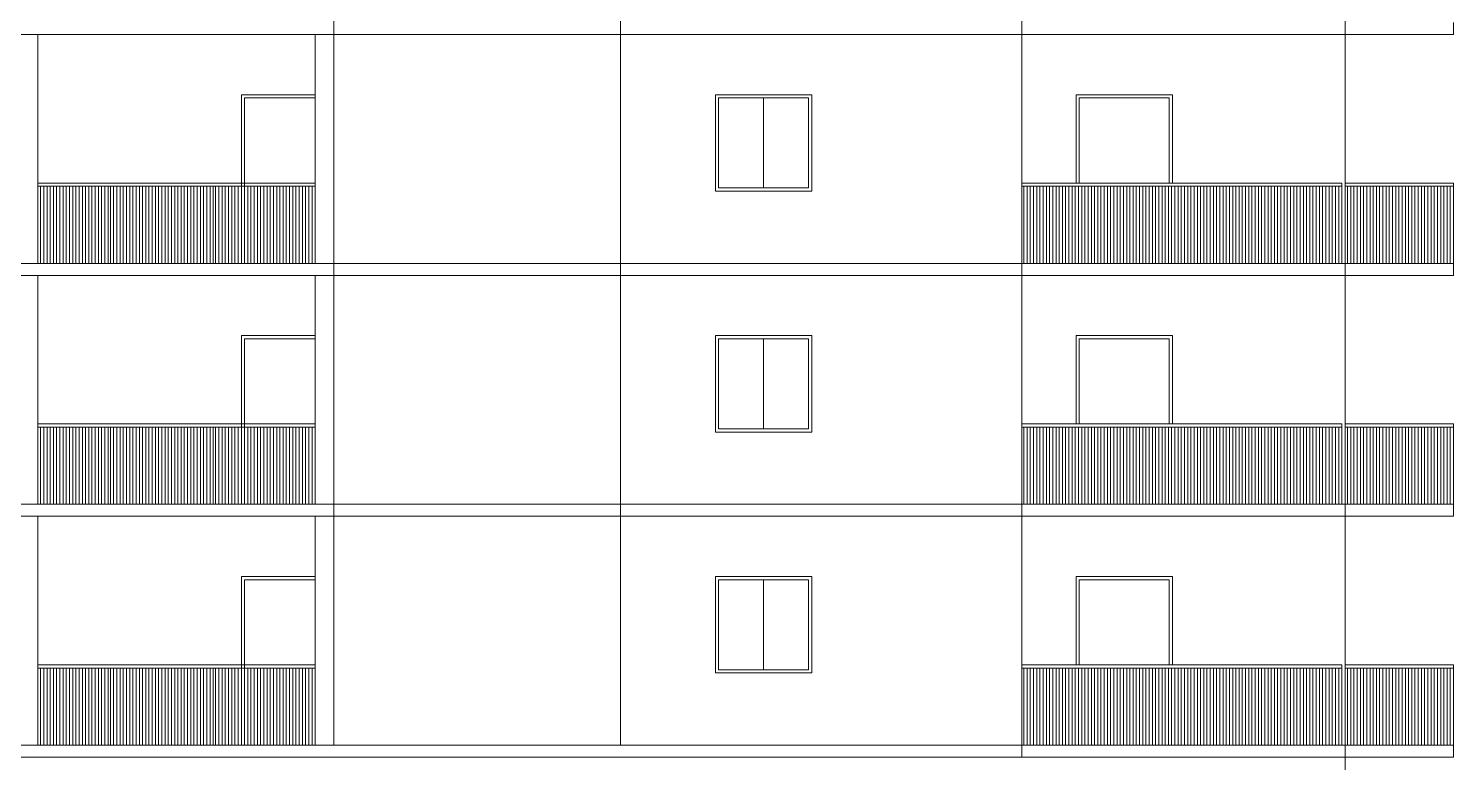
# Model space of a CAD drawing. Header units: inches. Extents: x 1090 to 1325, y 2 to 154.
# Drawn here: x 1176.18 to 1193.92, y 21.76 to 30.9 of the extents above; entities that cross this region are included whole.
import ezdxf

# ---------------------------------------------------------------- set-up
doc = ezdxf.new("R2010")
doc.units = ezdxf.units.IN
doc.header["$MEASUREMENT"] = 0
doc.layers.add('elev 1', color=252, linetype='Continuous', lineweight=9)

msp = doc.modelspace()

# ---------------------------------------------------------------- linework, layer by layer
at = {"layer": 'elev 1'}
for p, q in [((1179.978, 21.971), (1179.978, 61.971)), ((1183.548, 21.971), (1183.548, 61.971)), ((1188.548, 61.971), (1188.548, 21.821)), ((1192.573, 12.971), (1192.573, 61.971)), ((1176.293, 30.821), (1176.293, 27.971)), ((1179.748, 30.821), (1179.748, 27.971)), ((1179.978, 30.821), (1179.978, 27.971)), ((1185.332, 30.031), (1185.332, 28.911)), ((1179.748, 28.971), (1176.293, 28.971)), ((1179.748, 28.931), (1176.293, 28.931)), ((1176.328, 27.971), (1176.328, 28.931)), ((1176.368, 27.971), (1176.368, 28.931)), ((1176.408, 27.971), (1176.408, 28.931)), ((1176.448, 27.971), (1176.448, 28.931)), ((1176.488, 27.971), (1176.488, 28.931)), ((1176.528, 27.971), (1176.528, 28.931)), ((1176.568, 27.971), (1176.568, 28.931)), ((1176.608, 27.971), (1176.608, 28.931)), ((1176.648, 27.971), (1176.648, 28.931)), ((1176.688, 27.971), (1176.688, 28.931)), ((1176.728, 27.971), (1176.728, 28.931)), ((1176.768, 27.971), (1176.768, 28.931)), ((1176.808, 27.971), (1176.808, 28.931)), ((1176.848, 27.971), (1176.848, 28.931)), ((1176.888, 27.971), (1176.888, 28.931)), ((1176.928, 27.971), (1176.928, 28.931)), ((1176.968, 27.971), (1176.968, 28.931)), ((1177.008, 27.971), (1177.008, 28.931)), ((1177.048, 27.971), (1177.048, 28.931)), ((1177.088, 27.971), (1177.088, 28.931)), ((1177.128, 27.971), (1177.128, 28.931)), ((1177.168, 27.971), (1177.168, 28.931)), ((1177.198, 27.971), (1177.198, 28.931)), ((1177.238, 27.971), (1177.238, 28.931)), ((1177.278, 27.971), (1177.278, 28.931)), ((1177.318, 27.971), (1177.318, 28.931)), ((1177.358, 27.971), (1177.358, 28.931)), ((1177.398, 27.971), (1177.398, 28.931)), ((1177.438, 27.971), (1177.438, 28.931)), ((1177.478, 27.971), (1177.478, 28.931)), ((1177.518, 27.971), (1177.518, 28.931)), ((1177.558, 27.971), (1177.558, 28.931)), ((1177.598, 27.971), (1177.598, 28.931)), ((1177.638, 27.971), (1177.638, 28.931)), ((1177.678, 27.971), (1177.678, 28.931)), ((1177.718, 27.971), (1177.718, 28.931)), ((1177.758, 27.971), (1177.758, 28.931)), ((1177.798, 27.971), (1177.798, 28.931)), ((1177.838, 27.971), (1177.838, 28.931)), ((1177.878, 27.971), (1177.878, 28.931)), ((1177.918, 27.971), (1177.918, 28.931)), ((1177.958, 27.971), (1177.958, 28.931)), ((1177.998, 27.971), (1177.998, 28.931)), ((1178.038, 27.971), (1178.038, 28.931)), ((1178.078, 27.971), (1178.078, 28.931)), ((1178.118, 27.971), (1178.118, 28.931)), ((1178.158, 27.971), (1178.158, 28.931)), ((1178.198, 27.971), (1178.198, 28.931)), ((1178.238, 27.971), (1178.238, 28.931)), ((1178.278, 27.971), (1178.278, 28.931)), ((1178.318, 27.971), (1178.318, 28.931)), ((1178.358, 27.971), (1178.358, 28.931)), ((1178.398, 27.971), (1178.398, 28.931)), ((1178.438, 27.971), (1178.438, 28.931)), ((1178.478, 27.971), (1178.478, 28.931)), ((1178.508, 27.971), (1178.508, 28.931)), ((1178.548, 27.971), (1178.548, 28.931)), ((1178.588, 27.971), (1178.588, 28.931)), ((1178.628, 27.971), (1178.628, 28.931)), ((1178.668, 27.971), (1178.668, 28.931)), ((1178.708, 27.971), (1178.708, 28.931)), ((1178.748, 27.971), (1178.748, 28.931)), ((1178.788, 27.971), (1178.788, 28.931)), ((1178.828, 27.971), (1178.828, 28.931)), ((1178.868, 27.971), (1178.868, 28.931)), ((1178.908, 27.971), (1178.908, 28.931)), ((1178.948, 27.971), (1178.948, 28.931)), ((1178.988, 27.971), (1178.988, 28.931)), ((1179.028, 27.971), (1179.028, 28.931)), ((1179.068, 27.971), (1179.068, 28.931)), ((1179.108, 27.971), (1179.108, 28.931)), ((1179.148, 27.971), (1179.148, 28.931)), ((1179.188, 27.971), (1179.188, 28.931)), ((1179.228, 27.971), (1179.228, 28.931)), ((1179.268, 27.971), (1179.268, 28.931)), ((1179.308, 27.971), (1179.308, 28.931)), ((1179.348, 27.971), (1179.348, 28.931)), ((1179.388, 27.971), (1179.388, 28.931)), ((1179.428, 27.971), (1179.428, 28.931)), ((1179.468, 27.971), (1179.468, 28.931)), ((1179.508, 27.971), (1179.508, 28.931)), ((1179.548, 27.971), (1179.548, 28.931)), ((1179.588, 27.971), (1179.588, 28.931)), ((1179.628, 27.971), (1179.628, 28.931)), ((1179.668, 27.971), (1179.668, 28.931)), ((1179.708, 27.971), (1179.708, 28.931)), ((1179.748, 27.971), (1179.748, 28.931)), ((1192.533, 28.971), (1188.548, 28.971)), ((1192.533, 28.931), (1188.548, 28.931)), ((1188.573, 27.971), (1188.573, 28.931)), ((1188.613, 27.971), (1188.613, 28.931)), ((1188.653, 27.971), (1188.653, 28.931)), ((1188.693, 27.971), (1188.693, 28.931)), ((1188.733, 27.971), (1188.733, 28.931)), ((1188.773, 27.971), (1188.773, 28.931)), ((1188.813, 27.971), (1188.813, 28.931)), ((1188.853, 27.971), (1188.853, 28.931)), ((1188.893, 27.971), (1188.893, 28.931)), ((1188.933, 27.971), (1188.933, 28.931)), ((1188.973, 27.971), (1188.973, 28.931)), ((1189.013, 27.971), (1189.013, 28.931)), ((1189.053, 27.971), (1189.053, 28.931)), ((1189.093, 27.971), (1189.093, 28.931)), ((1189.133, 27.971), (1189.133, 28.931)), ((1189.173, 27.971), (1189.173, 28.931)), ((1189.213, 27.971), (1189.213, 28.931)), ((1189.253, 27.971), (1189.253, 28.931)), ((1189.293, 27.971), (1189.293, 28.931)), ((1189.333, 27.971), (1189.333, 28.931)), ((1189.373, 27.971), (1189.373, 28.931)), ((1189.413, 27.971), (1189.413, 28.931)), ((1189.453, 27.971), (1189.453, 28.931)), ((1189.493, 27.971), (1189.493, 28.931)), ((1189.533, 27.971), (1189.533, 28.931)), ((1189.573, 27.971), (1189.573, 28.931)), ((1189.613, 27.971), (1189.613, 28.931)), ((1189.653, 27.971), (1189.653, 28.931)), ((1189.693, 27.971), (1189.693, 28.931)), ((1189.733, 27.971), (1189.733, 28.931)), ((1189.773, 27.971), (1189.773, 28.931)), ((1189.813, 27.971), (1189.813, 28.931)), ((1189.853, 27.971), (1189.853, 28.931)), ((1189.893, 27.971), (1189.893, 28.931)), ((1189.933, 27.971), (1189.933, 28.931)), ((1189.973, 27.971), (1189.973, 28.931)), ((1190.013, 27.971), (1190.013, 28.931)), ((1190.053, 27.971), (1190.053, 28.931)), ((1190.093, 27.971), (1190.093, 28.931)), ((1190.133, 27.971), (1190.133, 28.931)), ((1190.173, 27.971), (1190.173, 28.931)), ((1190.213, 27.971), (1190.213, 28.931)), ((1190.253, 27.971), (1190.253, 28.931)), ((1190.293, 27.971), (1190.293, 28.931)), ((1190.333, 27.971), (1190.333, 28.931)), ((1190.373, 27.971), (1190.373, 28.931)), ((1190.413, 27.971), (1190.413, 28.931)), ((1190.453, 27.971), (1190.453, 28.931)), ((1190.493, 27.971), (1190.493, 28.931)), ((1190.533, 27.971), (1190.533, 28.931)), ((1190.573, 27.971), (1190.573, 28.931)), ((1190.613, 27.971), (1190.613, 28.931)), ((1190.653, 27.971), (1190.653, 28.931)), ((1190.693, 27.971), (1190.693, 28.931)), ((1190.733, 27.971), (1190.733, 28.931)), ((1190.773, 27.971), (1190.773, 28.931)), ((1190.813, 27.971), (1190.813, 28.931)), ((1190.853, 27.971), (1190.853, 28.931)), ((1190.893, 27.971), (1190.893, 28.931)), ((1190.933, 27.971), (1190.933, 28.931)), ((1190.973, 27.971), (1190.973, 28.931)), ((1191.013, 27.971), (1191.013, 28.931)), ((1191.053, 27.971), (1191.053, 28.931)), ((1191.093, 27.971), (1191.093, 28.931)), ((1191.133, 27.971), (1191.133, 28.931)), ((1191.173, 27.971), (1191.173, 28.931)), ((1191.213, 27.971), (1191.213, 28.931)), ((1191.253, 27.971), (1191.253, 28.931)), ((1191.293, 27.971), (1191.293, 28.931)), ((1191.333, 27.971), (1191.333, 28.931)), ((1191.373, 27.971), (1191.373, 28.931)), ((1191.413, 27.971), (1191.413, 28.931)), ((1191.453, 27.971), (1191.453, 28.931)), ((1191.493, 27.971), (1191.493, 28.931)), ((1191.533, 27.971), (1191.533, 28.931)), ((1191.573, 27.971), (1191.573, 28.931)), ((1191.613, 27.971), (1191.613, 28.931)), ((1191.653, 27.971), (1191.653, 28.931)), ((1191.693, 27.971), (1191.693, 28.931)), ((1191.733, 27.971), (1191.733, 28.931)), ((1191.773, 27.971), (1191.773, 28.931)), ((1191.813, 27.971), (1191.813, 28.931)), ((1191.853, 27.971), (1191.853, 28.931)), ((1191.893, 27.971), (1191.893, 28.931)), ((1191.933, 27.971), (1191.933, 28.931)), ((1191.973, 27.971), (1191.973, 28.931)), ((1192.013, 27.971), (1192.013, 28.931)), ((1192.053, 27.971), (1192.053, 28.931)), ((1192.093, 27.971), (1192.093, 28.931)), ((1192.133, 27.971), (1192.133, 28.931)), ((1192.173, 27.971), (1192.173, 28.931)), ((1192.213, 27.971), (1192.213, 28.931)), ((1192.253, 27.971), (1192.253, 28.931)), ((1192.293, 27.971), (1192.293, 28.931)), ((1192.333, 27.971), (1192.333, 28.931)), ((1192.373, 27.971), (1192.373, 28.931)), ((1192.413, 27.971), (1192.413, 28.931)), ((1192.453, 27.971), (1192.453, 28.931)), ((1192.493, 27.971), (1192.493, 28.931)), ((1192.533, 27.971), (1192.533, 28.971)), ((1193.923, 28.971), (1192.573, 28.971)), ((1193.923, 28.931), (1192.573, 28.931)), ((1192.603, 27.971), (1192.603, 28.931)), ((1192.643, 27.971), (1192.643, 28.931)), ((1192.683, 27.971), (1192.683, 28.931)), ((1192.723, 27.971), (1192.723, 28.931)), ((1192.763, 27.971), (1192.763, 28.931)), ((1192.803, 27.971), (1192.803, 28.931)), ((1192.843, 27.971), (1192.843, 28.931)), ((1192.883, 27.971), (1192.883, 28.931)), ((1192.923, 27.971), (1192.923, 28.931)), ((1192.963, 27.971), (1192.963, 28.931)), ((1193.003, 27.971), (1193.003, 28.931)), ((1193.043, 27.971), (1193.043, 28.931)), ((1193.083, 27.971), (1193.083, 28.931)), ((1193.123, 27.971), (1193.123, 28.931)), ((1193.163, 27.971), (1193.163, 28.931)), ((1193.203, 27.971), (1193.203, 28.931)), ((1193.243, 27.971), (1193.243, 28.931)), ((1193.283, 27.971), (1193.283, 28.931)), ((1193.323, 27.971), (1193.323, 28.931)), ((1193.363, 27.971), (1193.363, 28.931)), ((1193.403, 27.971), (1193.403, 28.931)), ((1193.443, 27.971), (1193.443, 28.931)), ((1193.483, 27.971), (1193.483, 28.931)), ((1193.523, 27.971), (1193.523, 28.931)), ((1193.563, 27.971), (1193.563, 28.931)), ((1193.603, 27.971), (1193.603, 28.931)), ((1193.643, 27.971), (1193.643, 28.931)), ((1193.683, 27.971), (1193.683, 28.931)), ((1193.723, 27.971), (1193.723, 28.931)), ((1193.763, 27.971), (1193.763, 28.931)), ((1193.803, 27.971), (1193.803, 28.931)), ((1193.843, 27.971), (1193.843, 28.931)), ((1193.883, 27.971), (1193.883, 28.931)), ((1193.923, 27.971), (1193.923, 28.971)), ((1193.923, 27.971), (1160.538, 27.971)), ((1176.293, 27.821), (1176.293, 24.971)), ((1179.748, 27.821), (1179.748, 24.971)), ((1179.978, 27.821), (1179.978, 24.971)), ((1185.332, 27.031), (1185.332, 25.911)), ((1179.748, 25.971), (1176.293, 25.971)), ((1179.748, 25.931), (1176.293, 25.931)), ((1176.328, 24.971), (1176.328, 25.931)), ((1176.368, 24.971), (1176.368, 25.931)), ((1176.408, 24.971), (1176.408, 25.931)), ((1176.448, 24.971), (1176.448, 25.931)), ((1176.488, 24.971), (1176.488, 25.931)), ((1176.528, 24.971), (1176.528, 25.931)), ((1176.568, 24.971), (1176.568, 25.931)), ((1176.608, 24.971), (1176.608, 25.931)), ((1176.648, 24.971), (1176.648, 25.931)), ((1176.688, 24.971), (1176.688, 25.931)), ((1176.728, 24.971), (1176.728, 25.931)), ((1176.768, 24.971), (1176.768, 25.931)), ((1176.808, 24.971), (1176.808, 25.931)), ((1176.848, 24.971), (1176.848, 25.931)), ((1176.888, 24.971), (1176.888, 25.931)), ((1176.928, 24.971), (1176.928, 25.931)), ((1176.968, 24.971), (1176.968, 25.931)), ((1177.008, 24.971), (1177.008, 25.931)), ((1177.048, 24.971), (1177.048, 25.931)), ((1177.088, 24.971), (1177.088, 25.931)), ((1177.128, 24.971), (1177.128, 25.931)), ((1177.168, 24.971), (1177.168, 25.931)), ((1177.198, 24.971), (1177.198, 25.931)), ((1177.238, 24.971), (1177.238, 25.931)), ((1177.278, 24.971), (1177.278, 25.931)), ((1177.318, 24.971), (1177.318, 25.931)), ((1177.358, 24.971), (1177.358, 25.931)), ((1177.398, 24.971), (1177.398, 25.931)), ((1177.438, 24.971), (1177.438, 25.931)), ((1177.478, 24.971), (1177.478, 25.931)), ((1177.518, 24.971), (1177.518, 25.931)), ((1177.558, 24.971), (1177.558, 25.931)), ((1177.598, 24.971), (1177.598, 25.931)), ((1177.638, 24.971), (1177.638, 25.931)), ((1177.678, 24.971), (1177.678, 25.931)), ((1177.718, 24.971), (1177.718, 25.931)), ((1177.758, 24.971), (1177.758, 25.931)), ((1177.798, 24.971), (1177.798, 25.931)), ((1177.838, 24.971), (1177.838, 25.931)), ((1177.878, 24.971), (1177.878, 25.931)), ((1177.918, 24.971), (1177.918, 25.931)), ((1177.958, 24.971), (1177.958, 25.931)), ((1177.998, 24.971), (1177.998, 25.931)), ((1178.038, 24.971), (1178.038, 25.931)), ((1178.078, 24.971), (1178.078, 25.931)), ((1178.118, 24.971), (1178.118, 25.931)), ((1178.158, 24.971), (1178.158, 25.931)), ((1178.198, 24.971), (1178.198, 25.931)), ((1178.238, 24.971), (1178.238, 25.931)), ((1178.278, 24.971), (1178.278, 25.931)), ((1178.318, 24.971), (1178.318, 25.931)), ((1178.358, 24.971), (1178.358, 25.931)), ((1178.398, 24.971), (1178.398, 25.931)), ((1178.438, 24.971), (1178.438, 25.931)), ((1178.478, 24.971), (1178.478, 25.931)), ((1178.508, 24.971), (1178.508, 25.931)), ((1178.548, 24.971), (1178.548, 25.931)), ((1178.588, 24.971), (1178.588, 25.931)), ((1178.628, 24.971), (1178.628, 25.931)), ((1178.668, 24.971), (1178.668, 25.931)), ((1178.708, 24.971), (1178.708, 25.931)), ((1178.748, 24.971), (1178.748, 25.931)), ((1178.788, 24.971), (1178.788, 25.931)), ((1178.828, 24.971), (1178.828, 25.931)), ((1178.868, 24.971), (1178.868, 25.931)), ((1178.908, 24.971), (1178.908, 25.931)), ((1178.948, 24.971), (1178.948, 25.931)), ((1178.988, 24.971), (1178.988, 25.931)), ((1179.028, 24.971), (1179.028, 25.931)), ((1179.068, 24.971), (1179.068, 25.931)), ((1179.108, 24.971), (1179.108, 25.931)), ((1179.148, 24.971), (1179.148, 25.931)), ((1179.188, 24.971), (1179.188, 25.931)), ((1179.228, 24.971), (1179.228, 25.931)), ((1179.268, 24.971), (1179.268, 25.931)), ((1179.308, 24.971), (1179.308, 25.931)), ((1179.348, 24.971), (1179.348, 25.931)), ((1179.388, 24.971), (1179.388, 25.931)), ((1179.428, 24.971), (1179.428, 25.931)), ((1179.468, 24.971), (1179.468, 25.931)), ((1179.508, 24.971), (1179.508, 25.931)), ((1179.548, 24.971), (1179.548, 25.931)), ((1179.588, 24.971), (1179.588, 25.931)), ((1179.628, 24.971), (1179.628, 25.931)), ((1179.668, 24.971), (1179.668, 25.931)), ((1179.708, 24.971), (1179.708, 25.931)), ((1179.748, 24.971), (1179.748, 25.931)), ((1192.533, 25.971), (1188.548, 25.971)), ((1192.533, 25.931), (1188.548, 25.931)), ((1188.573, 24.971), (1188.573, 25.931)), ((1188.613, 24.971), (1188.613, 25.931)), ((1188.653, 24.971), (1188.653, 25.931)), ((1188.693, 24.971), (1188.693, 25.931)), ((1188.733, 24.971), (1188.733, 25.931)), ((1188.773, 24.971), (1188.773, 25.931)), ((1188.813, 24.971), (1188.813, 25.931)), ((1188.853, 24.971), (1188.853, 25.931)), ((1188.893, 24.971), (1188.893, 25.931)), ((1188.933, 24.971), (1188.933, 25.931)), ((1188.973, 24.971), (1188.973, 25.931)), ((1189.013, 24.971), (1189.013, 25.931)), ((1189.053, 24.971), (1189.053, 25.931)), ((1189.093, 24.971), (1189.093, 25.931)), ((1189.133, 24.971), (1189.133, 25.931)), ((1189.173, 24.971), (1189.173, 25.931)), ((1189.213, 24.971), (1189.213, 25.931)), ((1189.253, 24.971), (1189.253, 25.931)), ((1189.293, 24.971), (1189.293, 25.931)), ((1189.333, 24.971), (1189.333, 25.931)), ((1189.373, 24.971), (1189.373, 25.931)), ((1189.413, 24.971), (1189.413, 25.931)), ((1189.453, 24.971), (1189.453, 25.931)), ((1189.493, 24.971), (1189.493, 25.931)), ((1189.533, 24.971), (1189.533, 25.931)), ((1189.573, 24.971), (1189.573, 25.931)), ((1189.613, 24.971), (1189.613, 25.931)), ((1189.653, 24.971), (1189.653, 25.931)), ((1189.693, 24.971), (1189.693, 25.931)), ((1189.733, 24.971), (1189.733, 25.931)), ((1189.773, 24.971), (1189.773, 25.931)), ((1189.813, 24.971), (1189.813, 25.931)), ((1189.853, 24.971), (1189.853, 25.931)), ((1189.893, 24.971), (1189.893, 25.931)), ((1189.933, 24.971), (1189.933, 25.931)), ((1189.973, 24.971), (1189.973, 25.931)), ((1190.013, 24.971), (1190.013, 25.931)), ((1190.053, 24.971), (1190.053, 25.931)), ((1190.093, 24.971), (1190.093, 25.931)), ((1190.133, 24.971), (1190.133, 25.931)), ((1190.173, 24.971), (1190.173, 25.931)), ((1190.213, 24.971), (1190.213, 25.931)), ((1190.253, 24.971), (1190.253, 25.931)), ((1190.293, 24.971), (1190.293, 25.931)), ((1190.333, 24.971), (1190.333, 25.931)), ((1190.373, 24.971), (1190.373, 25.931)), ((1190.413, 24.971), (1190.413, 25.931)), ((1190.453, 24.971), (1190.453, 25.931)), ((1190.493, 24.971), (1190.493, 25.931)), ((1190.533, 24.971), (1190.533, 25.931)), ((1190.573, 24.971), (1190.573, 25.931)), ((1190.613, 24.971), (1190.613, 25.931)), ((1190.653, 24.971), (1190.653, 25.931)), ((1190.693, 24.971), (1190.693, 25.931)), ((1190.733, 24.971), (1190.733, 25.931)), ((1190.773, 24.971), (1190.773, 25.931)), ((1190.813, 24.971), (1190.813, 25.931)), ((1190.853, 24.971), (1190.853, 25.931)), ((1190.893, 24.971), (1190.893, 25.931)), ((1190.933, 24.971), (1190.933, 25.931)), ((1190.973, 24.971), (1190.973, 25.931)), ((1191.013, 24.971), (1191.013, 25.931)), ((1191.053, 24.971), (1191.053, 25.931)), ((1191.093, 24.971), (1191.093, 25.931)), ((1191.133, 24.971), (1191.133, 25.931)), ((1191.173, 24.971), (1191.173, 25.931)), ((1191.213, 24.971), (1191.213, 25.931)), ((1191.253, 24.971), (1191.253, 25.931)), ((1191.293, 24.971), (1191.293, 25.931)), ((1191.333, 24.971), (1191.333, 25.931)), ((1191.373, 24.971), (1191.373, 25.931)), ((1191.413, 24.971), (1191.413, 25.931)), ((1191.453, 24.971), (1191.453, 25.931)), ((1191.493, 24.971), (1191.493, 25.931)), ((1191.533, 24.971), (1191.533, 25.931)), ((1191.573, 24.971), (1191.573, 25.931)), ((1191.613, 24.971), (1191.613, 25.931)), ((1191.653, 24.971), (1191.653, 25.931)), ((1191.693, 24.971), (1191.693, 25.931)), ((1191.733, 24.971), (1191.733, 25.931)), ((1191.773, 24.971), (1191.773, 25.931)), ((1191.813, 24.971), (1191.813, 25.931)), ((1191.853, 24.971), (1191.853, 25.931)), ((1191.893, 24.971), (1191.893, 25.931)), ((1191.933, 24.971), (1191.933, 25.931)), ((1191.973, 24.971), (1191.973, 25.931)), ((1192.013, 24.971), (1192.013, 25.931)), ((1192.053, 24.971), (1192.053, 25.931)), ((1192.093, 24.971), (1192.093, 25.931)), ((1192.133, 24.971), (1192.133, 25.931)), ((1192.173, 24.971), (1192.173, 25.931)), ((1192.213, 24.971), (1192.213, 25.931)), ((1192.253, 24.971), (1192.253, 25.931)), ((1192.293, 24.971), (1192.293, 25.931)), ((1192.333, 24.971), (1192.333, 25.931)), ((1192.373, 24.971), (1192.373, 25.931)), ((1192.413, 24.971), (1192.413, 25.931)), ((1192.453, 24.971), (1192.453, 25.931)), ((1192.493, 24.971), (1192.493, 25.931)), ((1192.533, 24.971), (1192.533, 25.971)), ((1193.923, 25.971), (1192.573, 25.971)), ((1193.923, 25.931), (1192.573, 25.931)), ((1192.603, 24.971), (1192.603, 25.931)), ((1192.643, 24.971), (1192.643, 25.931)), ((1192.683, 24.971), (1192.683, 25.931)), ((1192.723, 24.971), (1192.723, 25.931)), ((1192.763, 24.971), (1192.763, 25.931)), ((1192.803, 24.971), (1192.803, 25.931)), ((1192.843, 24.971), (1192.843, 25.931)), ((1192.883, 24.971), (1192.883, 25.931)), ((1192.923, 24.971), (1192.923, 25.931)), ((1192.963, 24.971), (1192.963, 25.931)), ((1193.003, 24.971), (1193.003, 25.931)), ((1193.043, 24.971), (1193.043, 25.931)), ((1193.083, 24.971), (1193.083, 25.931)), ((1193.123, 24.971), (1193.123, 25.931)), ((1193.163, 24.971), (1193.163, 25.931)), ((1193.203, 24.971), (1193.203, 25.931)), ((1193.243, 24.971), (1193.243, 25.931)), ((1193.283, 24.971), (1193.283, 25.931)), ((1193.323, 24.971), (1193.323, 25.931)), ((1193.363, 24.971), (1193.363, 25.931)), ((1193.403, 24.971), (1193.403, 25.931)), ((1193.443, 24.971), (1193.443, 25.931)), ((1193.483, 24.971), (1193.483, 25.931)), ((1193.523, 24.971), (1193.523, 25.931)), ((1193.563, 24.971), (1193.563, 25.931)), ((1193.603, 24.971), (1193.603, 25.931)), ((1193.643, 24.971), (1193.643, 25.931)), ((1193.683, 24.971), (1193.683, 25.931)), ((1193.723, 24.971), (1193.723, 25.931)), ((1193.763, 24.971), (1193.763, 25.931)), ((1193.803, 24.971), (1193.803, 25.931)), ((1193.843, 24.971), (1193.843, 25.931)), ((1193.883, 24.971), (1193.883, 25.931)), ((1193.923, 24.971), (1193.923, 25.971)), ((1193.923, 24.971), (1160.538, 24.971)), ((1176.293, 24.821), (1176.293, 21.971)), ((1179.748, 24.821), (1179.748, 21.971)), ((1179.978, 24.821), (1179.978, 21.971)), ((1185.332, 24.031), (1185.332, 22.911)), ((1179.748, 22.971), (1176.293, 22.971)), ((1179.748, 22.931), (1176.293, 22.931)), ((1176.328, 21.971), (1176.328, 22.931)), ((1176.368, 21.971), (1176.368, 22.931)), ((1176.408, 21.971), (1176.408, 22.931)), ((1176.448, 21.971), (1176.448, 22.931)), ((1176.488, 21.971), (1176.488, 22.931)), ((1176.528, 21.971), (1176.528, 22.931)), ((1176.568, 21.971), (1176.568, 22.931)), ((1176.608, 21.971), (1176.608, 22.931)), ((1176.648, 21.971), (1176.648, 22.931)), ((1176.688, 21.971), (1176.688, 22.931)), ((1176.728, 21.971), (1176.728, 22.931)), ((1176.768, 21.971), (1176.768, 22.931)), ((1176.808, 21.971), (1176.808, 22.931)), ((1176.848, 21.971), (1176.848, 22.931)), ((1176.888, 21.971), (1176.888, 22.931)), ((1176.928, 21.971), (1176.928, 22.931)), ((1176.968, 21.971), (1176.968, 22.931)), ((1177.008, 21.971), (1177.008, 22.931)), ((1177.048, 21.971), (1177.048, 22.931)), ((1177.088, 21.971), (1177.088, 22.931)), ((1177.128, 21.971), (1177.128, 22.931)), ((1177.168, 21.971), (1177.168, 22.931)), ((1177.198, 21.971), (1177.198, 22.931)), ((1177.238, 21.971), (1177.238, 22.931)), ((1177.278, 21.971), (1177.278, 22.931)), ((1177.318, 21.971), (1177.318, 22.931)), ((1177.358, 21.971), (1177.358, 22.931)), ((1177.398, 21.971), (1177.398, 22.931)), ((1177.438, 21.971), (1177.438, 22.931)), ((1177.478, 21.971), (1177.478, 22.931)), ((1177.518, 21.971), (1177.518, 22.931)), ((1177.558, 21.971), (1177.558, 22.931)), ((1177.598, 21.971), (1177.598, 22.931)), ((1177.638, 21.971), (1177.638, 22.931)), ((1177.678, 21.971), (1177.678, 22.931)), ((1177.718, 21.971), (1177.718, 22.931)), ((1177.758, 21.971), (1177.758, 22.931)), ((1177.798, 21.971), (1177.798, 22.931)), ((1177.838, 21.971), (1177.838, 22.931)), ((1177.878, 21.971), (1177.878, 22.931)), ((1177.918, 21.971), (1177.918, 22.931)), ((1177.958, 21.971), (1177.958, 22.931)), ((1177.998, 21.971), (1177.998, 22.931)), ((1178.038, 21.971), (1178.038, 22.931)), ((1178.078, 21.971), (1178.078, 22.931)), ((1178.118, 21.971), (1178.118, 22.931)), ((1178.158, 21.971), (1178.158, 22.931)), ((1178.198, 21.971), (1178.198, 22.931)), ((1178.238, 21.971), (1178.238, 22.931)), ((1178.278, 21.971), (1178.278, 22.931)), ((1178.318, 21.971), (1178.318, 22.931)), ((1178.358, 21.971), (1178.358, 22.931)), ((1178.398, 21.971), (1178.398, 22.931)), ((1178.438, 21.971), (1178.438, 22.931)), ((1178.478, 21.971), (1178.478, 22.931)), ((1178.508, 21.971), (1178.508, 22.931)), ((1178.548, 21.971), (1178.548, 22.931)), ((1178.588, 21.971), (1178.588, 22.931)), ((1178.628, 21.971), (1178.628, 22.931)), ((1178.668, 21.971), (1178.668, 22.931)), ((1178.708, 21.971), (1178.708, 22.931)), ((1178.748, 21.971), (1178.748, 22.931)), ((1178.788, 21.971), (1178.788, 22.931)), ((1178.828, 21.971), (1178.828, 22.931)), ((1178.868, 21.971), (1178.868, 22.931)), ((1178.908, 21.971), (1178.908, 22.931)), ((1178.948, 21.971), (1178.948, 22.931)), ((1178.988, 21.971), (1178.988, 22.931)), ((1179.028, 21.971), (1179.028, 22.931)), ((1179.068, 21.971), (1179.068, 22.931)), ((1179.108, 21.971), (1179.108, 22.931)), ((1179.148, 21.971), (1179.148, 22.931)), ((1179.188, 21.971), (1179.188, 22.931)), ((1179.228, 21.971), (1179.228, 22.931)), ((1179.268, 21.971), (1179.268, 22.931)), ((1179.308, 21.971), (1179.308, 22.931)), ((1179.348, 21.971), (1179.348, 22.931)), ((1179.388, 21.971), (1179.388, 22.931)), ((1179.428, 21.971), (1179.428, 22.931)), ((1179.468, 21.971), (1179.468, 22.931)), ((1179.508, 21.971), (1179.508, 22.931)), ((1179.548, 21.971), (1179.548, 22.931)), ((1179.588, 21.971), (1179.588, 22.931)), ((1179.628, 21.971), (1179.628, 22.931)), ((1179.668, 21.971), (1179.668, 22.931)), ((1179.708, 21.971), (1179.708, 22.931)), ((1179.748, 21.971), (1179.748, 22.931)), ((1192.533, 22.971), (1188.548, 22.971)), ((1192.533, 22.931), (1188.548, 22.931)), ((1188.573, 21.971), (1188.573, 22.931)), ((1188.613, 21.971), (1188.613, 22.931)), ((1188.653, 21.971), (1188.653, 22.931)), ((1188.693, 21.971), (1188.693, 22.931)), ((1188.733, 21.971), (1188.733, 22.931)), ((1188.773, 21.971), (1188.773, 22.931)), ((1188.813, 21.971), (1188.813, 22.931)), ((1188.853, 21.971), (1188.853, 22.931)), ((1188.893, 21.971), (1188.893, 22.931)), ((1188.933, 21.971), (1188.933, 22.931)), ((1188.973, 21.971), (1188.973, 22.931)), ((1189.013, 21.971), (1189.013, 22.931)), ((1189.053, 21.971), (1189.053, 22.931)), ((1189.093, 21.971), (1189.093, 22.931)), ((1189.133, 21.971), (1189.133, 22.931)), ((1189.173, 21.971), (1189.173, 22.931)), ((1189.213, 21.971), (1189.213, 22.931)), ((1189.253, 21.971), (1189.253, 22.931)), ((1189.293, 21.971), (1189.293, 22.931)), ((1189.333, 21.971), (1189.333, 22.931)), ((1189.373, 21.971), (1189.373, 22.931)), ((1189.413, 21.971), (1189.413, 22.931)), ((1189.453, 21.971), (1189.453, 22.931)), ((1189.493, 21.971), (1189.493, 22.931)), ((1189.533, 21.971), (1189.533, 22.931)), ((1189.573, 21.971), (1189.573, 22.931)), ((1189.613, 21.971), (1189.613, 22.931)), ((1189.653, 21.971), (1189.653, 22.931)), ((1189.693, 21.971), (1189.693, 22.931)), ((1189.733, 21.971), (1189.733, 22.931)), ((1189.773, 21.971), (1189.773, 22.931)), ((1189.813, 21.971), (1189.813, 22.931)), ((1189.853, 21.971), (1189.853, 22.931)), ((1189.893, 21.971), (1189.893, 22.931)), ((1189.933, 21.971), (1189.933, 22.931)), ((1189.973, 21.971), (1189.973, 22.931)), ((1190.013, 21.971), (1190.013, 22.931)), ((1190.053, 21.971), (1190.053, 22.931)), ((1190.093, 21.971), (1190.093, 22.931)), ((1190.133, 21.971), (1190.133, 22.931)), ((1190.173, 21.971), (1190.173, 22.931)), ((1190.213, 21.971), (1190.213, 22.931)), ((1190.253, 21.971), (1190.253, 22.931)), ((1190.293, 21.971), (1190.293, 22.931)), ((1190.333, 21.971), (1190.333, 22.931)), ((1190.373, 21.971), (1190.373, 22.931)), ((1190.413, 21.971), (1190.413, 22.931)), ((1190.453, 21.971), (1190.453, 22.931)), ((1190.493, 21.971), (1190.493, 22.931)), ((1190.533, 21.971), (1190.533, 22.931)), ((1190.573, 21.971), (1190.573, 22.931)), ((1190.613, 21.971), (1190.613, 22.931)), ((1190.653, 21.971), (1190.653, 22.931)), ((1190.693, 21.971), (1190.693, 22.931)), ((1190.733, 21.971), (1190.733, 22.931)), ((1190.773, 21.971), (1190.773, 22.931)), ((1190.813, 21.971), (1190.813, 22.931)), ((1190.853, 21.971), (1190.853, 22.931)), ((1190.893, 21.971), (1190.893, 22.931)), ((1190.933, 21.971), (1190.933, 22.931)), ((1190.973, 21.971), (1190.973, 22.931)), ((1191.013, 21.971), (1191.013, 22.931)), ((1191.053, 21.971), (1191.053, 22.931)), ((1191.093, 21.971), (1191.093, 22.931)), ((1191.133, 21.971), (1191.133, 22.931)), ((1191.173, 21.971), (1191.173, 22.931)), ((1191.213, 21.971), (1191.213, 22.931)), ((1191.253, 21.971), (1191.253, 22.931)), ((1191.293, 21.971), (1191.293, 22.931)), ((1191.333, 21.971), (1191.333, 22.931)), ((1191.373, 21.971), (1191.373, 22.931)), ((1191.413, 21.971), (1191.413, 22.931)), ((1191.453, 21.971), (1191.453, 22.931)), ((1191.493, 21.971), (1191.493, 22.931)), ((1191.533, 21.971), (1191.533, 22.931)), ((1191.573, 21.971), (1191.573, 22.931)), ((1191.613, 21.971), (1191.613, 22.931)), ((1191.653, 21.971), (1191.653, 22.931)), ((1191.693, 21.971), (1191.693, 22.931)), ((1191.733, 21.971), (1191.733, 22.931)), ((1191.773, 21.971), (1191.773, 22.931)), ((1191.813, 21.971), (1191.813, 22.931)), ((1191.853, 21.971), (1191.853, 22.931)), ((1191.893, 21.971), (1191.893, 22.931)), ((1191.933, 21.971), (1191.933, 22.931)), ((1191.973, 21.971), (1191.973, 22.931)), ((1192.013, 21.971), (1192.013, 22.931)), ((1192.053, 21.971), (1192.053, 22.931)), ((1192.093, 21.971), (1192.093, 22.931)), ((1192.133, 21.971), (1192.133, 22.931)), ((1192.173, 21.971), (1192.173, 22.931)), ((1192.213, 21.971), (1192.213, 22.931)), ((1192.253, 21.971), (1192.253, 22.931)), ((1192.293, 21.971), (1192.293, 22.931)), ((1192.333, 21.971), (1192.333, 22.931)), ((1192.373, 21.971), (1192.373, 22.931)), ((1192.413, 21.971), (1192.413, 22.931)), ((1192.453, 21.971), (1192.453, 22.931)), ((1192.493, 21.971), (1192.493, 22.931)), ((1192.533, 21.971), (1192.533, 22.971)), ((1193.923, 22.971), (1192.573, 22.971)), ((1193.923, 22.931), (1192.573, 22.931)), ((1192.603, 21.971), (1192.603, 22.931)), ((1192.643, 21.971), (1192.643, 22.931)), ((1192.683, 21.971), (1192.683, 22.931)), ((1192.723, 21.971), (1192.723, 22.931)), ((1192.763, 21.971), (1192.763, 22.931)), ((1192.803, 21.971), (1192.803, 22.931)), ((1192.843, 21.971), (1192.843, 22.931)), ((1192.883, 21.971), (1192.883, 22.931)), ((1192.923, 21.971), (1192.923, 22.931)), ((1192.963, 21.971), (1192.963, 22.931)), ((1193.003, 21.971), (1193.003, 22.931)), ((1193.043, 21.971), (1193.043, 22.931)), ((1193.083, 21.971), (1193.083, 22.931)), ((1193.123, 21.971), (1193.123, 22.931)), ((1193.163, 21.971), (1193.163, 22.931)), ((1193.203, 21.971), (1193.203, 22.931)), ((1193.243, 21.971), (1193.243, 22.931)), ((1193.283, 21.971), (1193.283, 22.931)), ((1193.323, 21.971), (1193.323, 22.931)), ((1193.363, 21.971), (1193.363, 22.931)), ((1193.403, 21.971), (1193.403, 22.931)), ((1193.443, 21.971), (1193.443, 22.931)), ((1193.483, 21.971), (1193.483, 22.931)), ((1193.523, 21.971), (1193.523, 22.931)), ((1193.563, 21.971), (1193.563, 22.931)), ((1193.603, 21.971), (1193.603, 22.931)), ((1193.643, 21.971), (1193.643, 22.931)), ((1193.683, 21.971), (1193.683, 22.931)), ((1193.723, 21.971), (1193.723, 22.931)), ((1193.763, 21.971), (1193.763, 22.931)), ((1193.803, 21.971), (1193.803, 22.931)), ((1193.843, 21.971), (1193.843, 22.931)), ((1193.883, 21.971), (1193.883, 22.931)), ((1193.923, 21.971), (1193.923, 22.971)), ((1193.923, 21.971), (1160.538, 21.971)), ((1193.923, 21.971), (1193.923, 21.821)), ((1193.923, 21.821), (1160.538, 21.821))]:
    msp.add_line(p, q, dxfattribs=at)
for points in [[(1193.923, 30.971), (1193.923, 30.821), (1160.538, 30.821)], [(1178.828, 27.971), (1178.828, 30.071), (1179.748, 30.071)], [(1178.868, 27.971), (1178.868, 30.031), (1179.748, 30.031)], [(1190.423, 28.971), (1190.423, 30.071), (1189.223, 30.071), (1189.223, 28.971)], [(1190.383, 28.971), (1190.383, 30.031), (1189.263, 30.031), (1189.263, 28.971)], [(1177.128, 27.971), (1177.128, 28.931)], [(1178.438, 27.971), (1178.438, 28.931)], [(1193.923, 27.971), (1193.923, 27.821), (1160.538, 27.821)], [(1178.828, 24.971), (1178.828, 27.071), (1179.748, 27.071)], [(1178.868, 24.971), (1178.868, 27.031), (1179.748, 27.031)], [(1190.423, 25.971), (1190.423, 27.071), (1189.223, 27.071), (1189.223, 25.971)], [(1190.383, 25.971), (1190.383, 27.031), (1189.263, 27.031), (1189.263, 25.971)], [(1177.128, 24.971), (1177.128, 25.931)], [(1178.438, 24.971), (1178.438, 25.931)], [(1193.923, 24.971), (1193.923, 24.821), (1160.538, 24.821)], [(1178.828, 21.971), (1178.828, 24.071), (1179.748, 24.071)], [(1178.868, 21.971), (1178.868, 24.031), (1179.748, 24.031)], [(1190.423, 22.971), (1190.423, 24.071), (1189.223, 24.071), (1189.223, 22.971)], [(1190.383, 22.971), (1190.383, 24.031), (1189.263, 24.031), (1189.263, 22.971)], [(1177.128, 21.971), (1177.128, 22.931)], [(1178.438, 21.971), (1178.438, 22.931)]]:
    msp.add_lwpolyline(points, dxfattribs=at)
for points in [[(1184.732, 30.071), (1185.932, 30.071), (1185.932, 28.871), (1184.732, 28.871)], [(1184.772, 30.031), (1185.892, 30.031), (1185.892, 28.911), (1184.772, 28.911)], [(1184.732, 27.071), (1185.932, 27.071), (1185.932, 25.871), (1184.732, 25.871)], [(1184.772, 27.031), (1185.892, 27.031), (1185.892, 25.911), (1184.772, 25.911)], [(1184.732, 24.071), (1185.932, 24.071), (1185.932, 22.871), (1184.732, 22.871)], [(1184.772, 24.031), (1185.892, 24.031), (1185.892, 22.911), (1184.772, 22.911)]]:
    msp.add_lwpolyline(points, close=True, dxfattribs=at)

doc.saveas('drawing.dxf')
